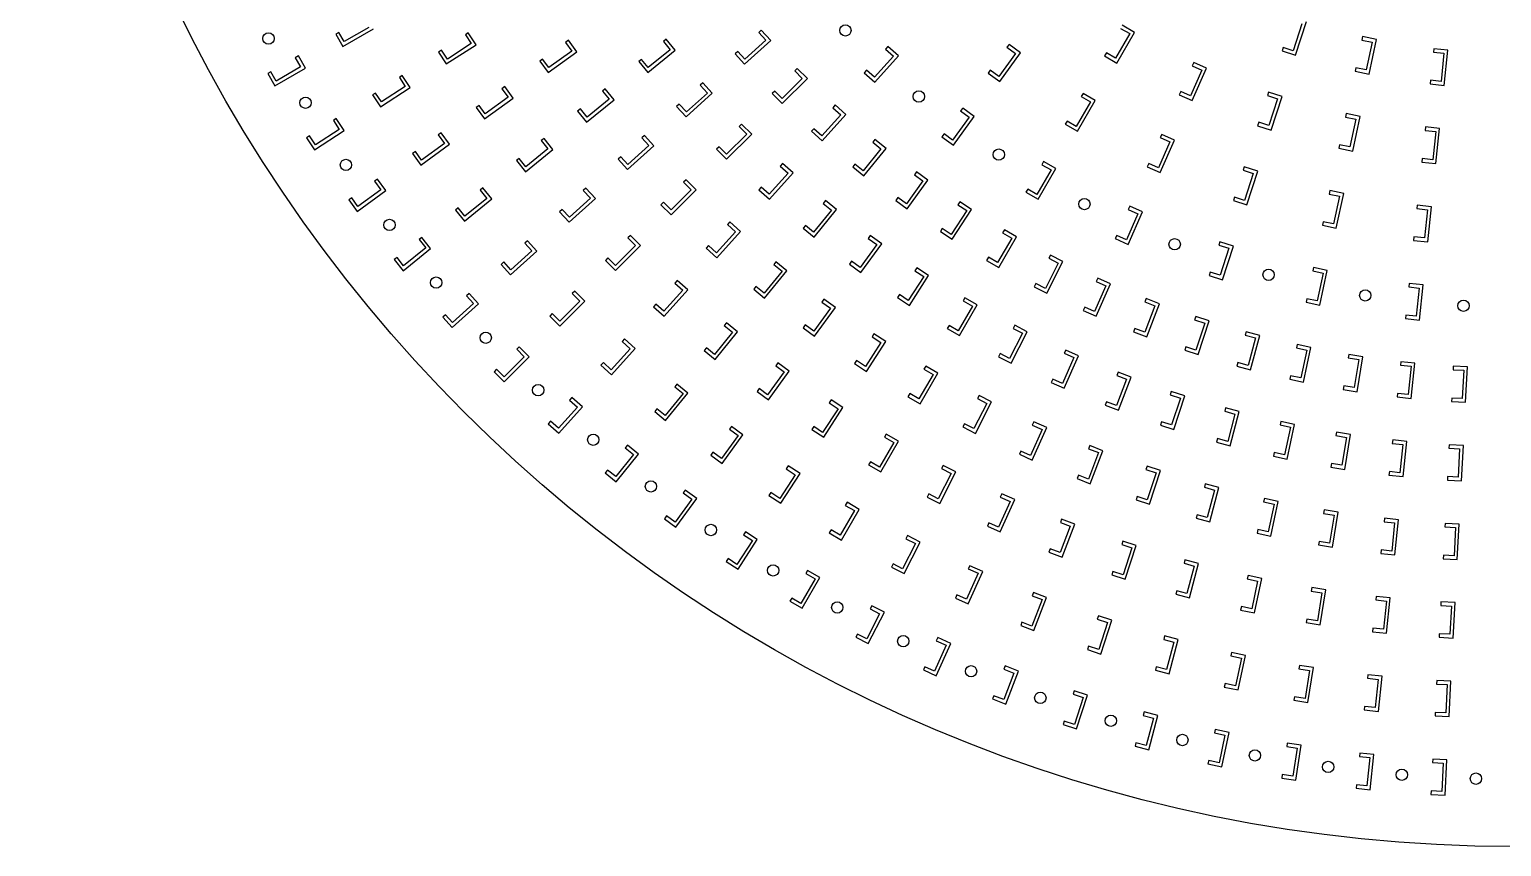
# Model space of a CAD drawing. Header units: inches. Extents: x 0.5 to 33.5, y 56.4 to 89.4.
# Drawn here: x 0.5 to 16.87, y 56.4 to 65.49 of the extents above; entities that cross this region are included whole.
import ezdxf

# ---------------------------------------------------------------- set-up
doc = ezdxf.new("R2010")
doc.units = ezdxf.units.IN
doc.layers.add('blue', color=5, linetype='CONTINUOUS')

msp = doc.modelspace()

# ---------------------------------------------------------------- linework, layer by layer
for p, q in [((3.987, 65.296), (4.328, 65.493)), ((4.274, 65.507), (4.001, 65.35)), ((12.636, 65.498), (12.738, 65.439)), ((12.792, 65.453), (12.655, 65.532)), ((14.653, 65.548), (14.555, 65.248)), ((14.581, 65.199), (14.702, 65.573)), ((3.942, 65.452), (3.908, 65.432)), ((3.908, 65.432), (3.987, 65.296)), ((4.001, 65.35), (3.942, 65.452)), ((5.412, 65.328), (5.148, 65.156)), ((5.381, 65.448), (5.348, 65.427)), ((5.348, 65.427), (5.412, 65.328)), ((5.467, 65.316), (5.381, 65.448)), ((6.495, 65.365), (6.463, 65.342)), ((6.463, 65.342), (6.532, 65.246)), ((6.587, 65.237), (6.495, 65.365)), ((7.583, 65.376), (7.553, 65.351)), ((7.553, 65.351), (7.627, 65.259)), ((7.682, 65.254), (7.583, 65.376)), ((8.453, 65.098), (8.746, 65.362)), ((8.69, 65.365), (8.456, 65.154)), ((8.64, 65.479), (8.611, 65.453)), ((8.611, 65.453), (8.69, 65.365)), ((8.746, 65.362), (8.64, 65.479)), ((12.738, 65.439), (12.58, 65.166)), ((12.595, 65.112), (12.792, 65.453)), ((15.327, 65.406), (15.318, 65.367)), ((15.318, 65.367), (15.434, 65.343)), ((15.481, 65.373), (15.327, 65.406)), ((15.434, 65.343), (15.368, 65.035)), ((15.399, 64.988), (15.481, 65.373)), ((3.491, 65.192), (3.457, 65.172)), ((3.457, 65.172), (3.516, 65.07)), ((3.57, 65.055), (3.491, 65.192)), ((5.084, 65.255), (5.051, 65.234)), ((5.051, 65.234), (5.136, 65.102)), ((5.148, 65.156), (5.084, 65.255)), ((5.136, 65.102), (5.467, 65.316)), ((6.269, 65.006), (6.587, 65.237)), ((6.532, 65.246), (6.277, 65.061)), ((7.377, 65.006), (7.682, 65.254)), ((7.627, 65.259), (7.382, 65.061)), ((8.377, 65.242), (8.348, 65.215)), ((8.348, 65.215), (8.453, 65.098)), ((8.456, 65.154), (8.377, 65.242)), ((10.109, 65.188), (9.898, 64.954)), ((9.901, 64.898), (10.164, 65.191)), ((10.047, 65.296), (10.021, 65.267)), ((10.021, 65.267), (10.109, 65.188)), ((10.164, 65.191), (10.047, 65.296)), ((11.467, 65.217), (11.282, 64.963)), ((11.291, 64.908), (11.522, 65.226)), ((11.395, 65.319), (11.371, 65.287)), ((11.371, 65.287), (11.467, 65.217)), ((11.522, 65.226), (11.395, 65.319)), ((12.478, 65.225), (12.458, 65.191)), ((12.458, 65.191), (12.595, 65.112)), ((12.58, 65.166), (12.478, 65.225)), ((14.443, 65.285), (14.431, 65.248)), ((14.431, 65.248), (14.581, 65.199)), ((14.555, 65.248), (14.443, 65.285)), ((16.119, 65.272), (16.115, 65.233)), ((16.115, 65.233), (16.232, 65.221)), ((16.276, 65.256), (16.119, 65.272)), ((16.232, 65.221), (16.2, 64.907)), ((16.235, 64.864), (16.276, 65.256)), ((3.184, 65.014), (3.15, 64.995)), ((3.243, 64.912), (3.184, 65.014)), ((3.229, 64.858), (3.57, 65.055)), ((3.516, 65.07), (3.243, 64.912)), ((6.208, 65.156), (6.176, 65.133)), ((6.176, 65.133), (6.269, 65.006)), ((6.277, 65.061), (6.208, 65.156)), ((7.308, 65.153), (7.277, 65.128)), ((7.277, 65.128), (7.377, 65.006)), ((7.382, 65.061), (7.308, 65.153)), ((9.04, 65.052), (9.012, 65.024)), ((9.012, 65.024), (9.096, 64.94)), ((9.152, 64.94), (9.04, 65.052)), ((9.81, 65.033), (9.784, 65.003)), ((9.784, 65.003), (9.901, 64.898)), ((9.898, 64.954), (9.81, 65.033)), ((11.186, 65.032), (11.163, 65)), ((11.282, 64.963), (11.186, 65.032)), ((13.541, 65.034), (13.413, 64.747)), ((13.449, 65.118), (13.433, 65.082)), ((13.433, 65.082), (13.541, 65.034)), ((13.433, 64.695), (13.593, 65.054)), ((13.593, 65.054), (13.449, 65.118)), ((15.253, 65.059), (15.245, 65.021)), ((15.245, 65.021), (15.399, 64.988)), ((15.368, 65.035), (15.253, 65.059)), ((3.15, 64.995), (3.229, 64.858)), ((4.403, 64.625), (4.733, 64.84)), ((4.678, 64.851), (4.414, 64.68)), ((4.647, 64.972), (4.614, 64.95)), ((4.614, 64.95), (4.678, 64.851)), ((4.733, 64.84), (4.647, 64.972)), ((5.787, 64.85), (5.755, 64.827)), ((5.879, 64.723), (5.787, 64.85)), ((7.99, 64.893), (7.961, 64.867)), ((7.961, 64.867), (8.04, 64.779)), ((8.095, 64.776), (7.99, 64.893)), ((8.873, 64.662), (9.152, 64.94)), ((9.096, 64.94), (8.873, 64.717)), ((11.163, 65), (11.291, 64.908)), ((16.082, 64.92), (16.078, 64.881)), ((16.078, 64.881), (16.235, 64.864)), ((16.2, 64.907), (16.082, 64.92)), ((4.35, 64.779), (4.317, 64.757)), ((4.317, 64.757), (4.403, 64.625)), ((4.414, 64.68), (4.35, 64.779)), ((5.561, 64.492), (5.879, 64.723)), ((5.824, 64.732), (5.569, 64.547)), ((5.755, 64.827), (5.824, 64.732)), ((6.697, 64.455), (7.002, 64.703)), ((6.947, 64.709), (6.702, 64.51)), ((6.903, 64.825), (6.873, 64.8)), ((6.873, 64.8), (6.947, 64.709)), ((7.002, 64.703), (6.903, 64.825)), ((7.803, 64.513), (8.095, 64.776)), ((8.04, 64.779), (7.806, 64.569)), ((8.79, 64.801), (8.762, 64.773)), ((8.762, 64.773), (8.873, 64.662)), ((8.873, 64.717), (8.79, 64.801)), ((12.3, 64.681), (12.143, 64.408)), ((12.157, 64.355), (12.354, 64.696)), ((12.218, 64.774), (12.198, 64.74)), ((12.198, 64.74), (12.3, 64.681)), ((12.354, 64.696), (12.218, 64.774)), ((13.305, 64.795), (13.289, 64.759)), ((13.289, 64.759), (13.433, 64.695)), ((13.413, 64.747), (13.305, 64.795)), ((14.282, 64.79), (14.27, 64.752)), ((14.27, 64.752), (14.382, 64.716)), ((14.432, 64.741), (14.282, 64.79)), ((14.382, 64.716), (14.285, 64.416)), ((14.31, 64.367), (14.432, 64.741)), ((5.5, 64.642), (5.468, 64.619)), ((5.468, 64.619), (5.561, 64.492)), ((5.569, 64.547), (5.5, 64.642)), ((6.628, 64.602), (6.597, 64.577)), ((6.597, 64.577), (6.697, 64.455)), ((6.702, 64.51), (6.628, 64.602)), ((7.727, 64.656), (7.698, 64.63)), ((7.698, 64.63), (7.803, 64.513)), ((7.806, 64.569), (7.727, 64.656)), ((9.523, 64.537), (9.313, 64.303)), ((9.315, 64.248), (9.579, 64.54)), ((9.462, 64.646), (9.435, 64.616)), ((9.435, 64.616), (9.523, 64.537)), ((9.579, 64.54), (9.462, 64.646)), ((10.953, 64.51), (10.768, 64.255)), ((10.776, 64.2), (11.008, 64.518)), ((10.88, 64.611), (10.857, 64.579)), ((10.857, 64.579), (10.953, 64.51)), ((11.008, 64.518), (10.88, 64.611)), ((15.145, 64.55), (15.136, 64.512)), ((15.136, 64.512), (15.252, 64.487)), ((15.299, 64.517), (15.145, 64.55)), ((15.217, 64.132), (15.299, 64.517)), ((3.669, 64.149), (3.999, 64.363)), ((3.944, 64.375), (3.68, 64.203)), ((3.913, 64.495), (3.88, 64.474)), ((3.88, 64.474), (3.944, 64.375)), ((3.999, 64.363), (3.913, 64.495)), ((8.421, 64.433), (8.394, 64.405)), ((8.394, 64.405), (8.477, 64.321)), ((8.533, 64.321), (8.421, 64.433)), ((9.225, 64.382), (9.198, 64.353)), ((9.198, 64.353), (9.315, 64.248)), ((9.313, 64.303), (9.225, 64.382)), ((12.041, 64.467), (12.021, 64.433)), ((12.021, 64.433), (12.157, 64.355)), ((12.143, 64.408), (12.041, 64.467)), ((14.173, 64.453), (14.16, 64.415)), ((14.16, 64.415), (14.31, 64.367)), ((14.285, 64.416), (14.173, 64.453)), ((15.252, 64.487), (15.187, 64.179)), ((16.028, 64.402), (16.024, 64.363)), ((16.024, 64.363), (16.141, 64.35)), ((16.184, 64.385), (16.028, 64.402)), ((16.141, 64.35), (16.108, 64.037)), ((16.143, 63.994), (16.184, 64.385)), ((3.616, 64.302), (3.583, 64.281)), ((3.583, 64.281), (3.669, 64.149)), ((3.68, 64.203), (3.616, 64.302)), ((4.853, 63.977), (5.171, 64.209)), ((5.116, 64.217), (4.862, 64.032)), ((5.079, 64.336), (5.047, 64.313)), ((5.047, 64.313), (5.116, 64.217)), ((5.171, 64.209), (5.079, 64.336)), ((6.223, 64.275), (6.193, 64.25)), ((6.193, 64.25), (6.267, 64.158)), ((6.322, 64.152), (6.223, 64.275)), ((7.153, 63.927), (7.445, 64.191)), ((7.39, 64.194), (7.156, 63.983)), ((7.34, 64.308), (7.311, 64.282)), ((7.311, 64.282), (7.39, 64.194)), ((7.445, 64.191), (7.34, 64.308)), ((8.171, 64.182), (8.143, 64.154)), ((8.254, 64.099), (8.171, 64.182)), ((8.254, 64.043), (8.533, 64.321)), ((8.477, 64.321), (8.254, 64.099)), ((9.904, 64.262), (9.879, 64.232)), ((9.879, 64.232), (9.971, 64.158)), ((10.027, 64.163), (9.904, 64.262)), ((10.672, 64.324), (10.649, 64.292)), ((10.649, 64.292), (10.776, 64.2)), ((10.768, 64.255), (10.672, 64.324)), ((13.185, 64.235), (13.057, 63.947)), ((13.093, 64.319), (13.077, 64.283)), ((13.077, 64.283), (13.185, 64.235)), ((13.077, 63.895), (13.237, 64.255)), ((13.237, 64.255), (13.093, 64.319)), ((15.071, 64.204), (15.063, 64.165)), ((15.187, 64.179), (15.071, 64.204)), ((4.792, 64.128), (4.76, 64.105)), ((4.76, 64.105), (4.853, 63.977)), ((4.862, 64.032), (4.792, 64.128)), ((5.948, 64.052), (5.917, 64.027)), ((5.917, 64.027), (6.017, 63.904)), ((6.022, 63.96), (5.948, 64.052)), ((6.017, 63.904), (6.322, 64.152)), ((6.267, 64.158), (6.022, 63.96)), ((7.077, 64.071), (7.047, 64.044)), ((7.047, 64.044), (7.153, 63.927)), ((7.156, 63.983), (7.077, 64.071)), ((8.143, 64.154), (8.254, 64.043)), ((9.971, 64.158), (9.773, 63.913)), ((9.779, 63.857), (10.027, 64.163)), ((15.063, 64.165), (15.217, 64.132)), ((15.991, 64.05), (15.986, 64.01)), ((16.108, 64.037), (15.991, 64.05)), ((8.938, 63.887), (8.727, 63.653)), ((8.73, 63.598), (8.993, 63.89)), ((8.876, 63.995), (8.85, 63.966)), ((8.85, 63.966), (8.938, 63.887)), ((8.993, 63.89), (8.876, 63.995)), ((9.681, 63.987), (9.656, 63.957)), ((9.656, 63.957), (9.779, 63.857)), ((9.773, 63.913), (9.681, 63.987)), ((10.366, 63.903), (10.343, 63.871)), ((10.343, 63.871), (10.438, 63.802)), ((10.493, 63.81), (10.366, 63.903)), ((11.863, 63.923), (11.705, 63.651)), ((11.72, 63.597), (11.917, 63.938)), ((11.78, 64.017), (11.761, 63.982)), ((11.761, 63.982), (11.863, 63.923)), ((11.917, 63.938), (11.78, 64.017)), ((12.949, 63.995), (12.933, 63.959)), ((12.933, 63.959), (13.077, 63.895)), ((13.057, 63.947), (12.949, 63.995)), ((14.012, 63.958), (13.999, 63.92)), ((13.999, 63.92), (14.112, 63.884)), ((14.161, 63.909), (14.012, 63.958)), ((14.112, 63.884), (14.014, 63.584)), ((14.04, 63.535), (14.161, 63.909)), ((15.986, 64.01), (16.143, 63.994)), ((4.145, 63.463), (4.464, 63.694)), ((4.409, 63.703), (4.154, 63.518)), ((4.371, 63.822), (4.339, 63.799)), ((4.339, 63.799), (4.409, 63.703)), ((4.464, 63.694), (4.371, 63.822)), ((5.543, 63.724), (5.513, 63.699)), ((5.513, 63.699), (5.587, 63.607)), ((5.642, 63.602), (5.543, 63.724)), ((6.69, 63.722), (6.66, 63.696)), ((6.66, 63.696), (6.739, 63.608)), ((6.795, 63.605), (6.69, 63.722)), ((7.636, 63.424), (7.914, 63.703)), ((7.858, 63.703), (7.636, 63.48)), ((7.803, 63.814), (7.775, 63.786)), ((7.775, 63.786), (7.858, 63.703)), ((7.914, 63.703), (7.803, 63.814)), ((8.639, 63.732), (8.613, 63.703)), ((8.613, 63.703), (8.73, 63.598)), ((8.727, 63.653), (8.639, 63.732)), ((10.438, 63.802), (10.253, 63.547)), ((10.262, 63.492), (10.493, 63.81)), ((11.603, 63.71), (11.583, 63.676)), ((11.705, 63.651), (11.603, 63.71)), ((14.963, 63.694), (14.955, 63.656)), ((15.117, 63.662), (14.963, 63.694)), ((4.084, 63.614), (4.052, 63.59)), ((4.052, 63.59), (4.145, 63.463)), ((4.154, 63.518), (4.084, 63.614)), ((5.337, 63.354), (5.642, 63.602)), ((5.587, 63.607), (5.342, 63.409)), ((6.502, 63.342), (6.795, 63.605)), ((6.739, 63.608), (6.505, 63.398)), ((7.552, 63.564), (7.524, 63.536)), ((7.524, 63.536), (7.636, 63.424)), ((7.636, 63.48), (7.552, 63.564)), ((9.354, 63.582), (9.329, 63.552)), ((9.329, 63.552), (9.421, 63.478)), ((9.476, 63.483), (9.354, 63.582)), ((10.158, 63.616), (10.135, 63.584)), ((10.135, 63.584), (10.262, 63.492)), ((10.253, 63.547), (10.158, 63.616)), ((10.846, 63.568), (10.824, 63.535)), ((10.824, 63.535), (10.924, 63.471)), ((10.978, 63.482), (10.846, 63.568)), ((11.583, 63.676), (11.72, 63.597)), ((13.902, 63.621), (13.89, 63.583)), ((13.89, 63.583), (14.04, 63.535)), ((14.014, 63.584), (13.902, 63.621)), ((14.955, 63.656), (15.07, 63.631)), ((15.07, 63.631), (15.005, 63.323)), ((15.035, 63.276), (15.117, 63.662)), ((15.936, 63.532), (15.932, 63.493)), ((16.093, 63.515), (15.936, 63.532)), ((5.268, 63.501), (5.237, 63.476)), ((5.237, 63.476), (5.337, 63.354)), ((5.342, 63.409), (5.268, 63.501)), ((6.426, 63.485), (6.397, 63.459)), ((6.397, 63.459), (6.502, 63.342)), ((6.505, 63.398), (6.426, 63.485)), ((9.421, 63.478), (9.222, 63.233)), ((9.228, 63.177), (9.476, 63.483)), ((10.924, 63.471), (10.752, 63.207)), ((10.764, 63.152), (10.978, 63.482)), ((12.829, 63.436), (12.701, 63.148)), ((12.737, 63.52), (12.721, 63.484)), ((12.721, 63.484), (12.829, 63.436)), ((12.721, 63.096), (12.881, 63.456)), ((12.881, 63.456), (12.737, 63.52)), ((15.932, 63.493), (16.05, 63.48)), ((16.05, 63.48), (16.017, 63.167)), ((16.052, 63.124), (16.093, 63.515)), ((8.352, 63.237), (8.142, 63.003)), ((8.144, 62.947), (8.408, 63.24)), ((8.291, 63.345), (8.265, 63.316)), ((8.265, 63.316), (8.352, 63.237)), ((8.408, 63.24), (8.291, 63.345)), ((9.131, 63.307), (9.106, 63.277)), ((9.106, 63.277), (9.228, 63.177)), ((9.222, 63.233), (9.131, 63.307)), ((10.653, 63.271), (10.631, 63.238)), ((10.631, 63.238), (10.764, 63.152)), ((10.752, 63.207), (10.653, 63.271)), ((11.343, 63.259), (11.323, 63.225)), ((11.323, 63.225), (11.425, 63.166)), ((11.479, 63.18), (11.343, 63.259)), ((14.889, 63.348), (14.881, 63.309)), ((14.881, 63.309), (15.035, 63.276)), ((15.005, 63.323), (14.889, 63.348)), ((4.657, 62.803), (4.962, 63.051)), ((4.907, 63.057), (4.662, 62.859)), ((4.863, 63.173), (4.833, 63.149)), ((4.833, 63.149), (4.907, 63.057)), ((4.962, 63.051), (4.863, 63.173)), ((6.039, 63.137), (6.01, 63.111)), ((6.01, 63.111), (6.089, 63.023)), ((6.145, 63.02), (6.039, 63.137)), ((7.017, 62.806), (7.295, 63.084)), ((7.24, 63.084), (7.017, 62.861)), ((7.184, 63.195), (7.156, 63.168)), ((7.156, 63.168), (7.24, 63.084)), ((7.295, 63.084), (7.184, 63.195)), ((8.054, 63.082), (8.027, 63.053)), ((8.027, 63.053), (8.144, 62.947)), ((8.142, 63.003), (8.054, 63.082)), ((9.924, 63.094), (9.739, 62.839)), ((9.748, 62.784), (9.979, 63.103)), ((9.852, 63.195), (9.828, 63.163)), ((9.828, 63.163), (9.924, 63.094)), ((9.979, 63.103), (9.852, 63.195)), ((11.425, 63.166), (11.268, 62.893)), ((11.282, 62.839), (11.479, 63.18)), ((12.593, 63.196), (12.577, 63.16)), ((12.577, 63.16), (12.721, 63.096)), ((12.701, 63.148), (12.593, 63.196)), ((13.741, 63.125), (13.729, 63.088)), ((13.729, 63.088), (13.841, 63.052)), ((13.891, 63.077), (13.741, 63.125)), ((13.841, 63.052), (13.744, 62.752)), ((13.769, 62.702), (13.891, 63.077)), ((15.899, 63.179), (15.895, 63.14)), ((15.895, 63.14), (16.052, 63.124)), ((16.017, 63.167), (15.899, 63.179)), ((4.588, 62.95), (4.557, 62.926)), ((4.557, 62.926), (4.657, 62.803)), ((4.662, 62.859), (4.588, 62.95)), ((5.776, 62.9), (5.747, 62.873)), ((5.747, 62.873), (5.852, 62.756)), ((5.855, 62.812), (5.776, 62.9)), ((5.852, 62.756), (6.145, 63.02)), ((6.089, 63.023), (5.855, 62.812)), ((6.933, 62.945), (6.906, 62.917)), ((6.906, 62.917), (7.017, 62.806)), ((7.017, 62.861), (6.933, 62.945)), ((8.803, 62.902), (8.778, 62.872)), ((8.778, 62.872), (8.87, 62.798)), ((8.925, 62.803), (8.803, 62.902)), ((9.643, 62.908), (9.62, 62.877)), ((9.62, 62.877), (9.748, 62.784)), ((9.739, 62.839), (9.643, 62.908)), ((11.166, 62.952), (11.146, 62.918)), ((11.146, 62.918), (11.282, 62.839)), ((11.268, 62.893), (11.166, 62.952)), ((11.942, 62.887), (11.799, 62.607)), ((11.817, 62.554), (11.995, 62.904)), ((11.855, 62.976), (11.837, 62.941)), ((11.837, 62.941), (11.942, 62.887)), ((11.995, 62.904), (11.855, 62.976)), ((8.87, 62.798), (8.672, 62.553)), ((8.677, 62.497), (8.925, 62.803)), ((10.447, 62.737), (10.275, 62.473)), ((10.287, 62.418), (10.501, 62.748)), ((10.369, 62.834), (10.348, 62.801)), ((10.348, 62.801), (10.447, 62.737)), ((10.501, 62.748), (10.369, 62.834)), ((12.382, 62.72), (12.365, 62.684)), ((12.525, 62.656), (12.382, 62.72)), ((13.632, 62.788), (13.62, 62.751)), ((13.62, 62.751), (13.769, 62.702)), ((13.744, 62.752), (13.632, 62.788)), ((14.781, 62.838), (14.773, 62.8)), ((14.773, 62.8), (14.888, 62.775)), ((14.935, 62.806), (14.781, 62.838)), ((14.888, 62.775), (14.823, 62.467)), ((14.853, 62.421), (14.935, 62.806)), ((5.389, 62.551), (5.36, 62.525)), ((5.494, 62.434), (5.389, 62.551)), ((6.565, 62.577), (6.537, 62.549)), ((6.537, 62.549), (6.621, 62.465)), ((6.677, 62.465), (6.565, 62.577)), ((7.767, 62.587), (7.556, 62.353)), ((7.559, 62.297), (7.822, 62.59)), ((7.705, 62.695), (7.679, 62.666)), ((7.679, 62.666), (7.767, 62.587)), ((7.822, 62.59), (7.705, 62.695)), ((8.58, 62.627), (8.555, 62.597)), ((8.555, 62.597), (8.677, 62.497)), ((8.672, 62.553), (8.58, 62.627)), ((11.694, 62.66), (11.676, 62.625)), ((11.676, 62.625), (11.817, 62.554)), ((11.799, 62.607), (11.694, 62.66)), ((12.473, 62.636), (12.345, 62.349)), ((12.365, 62.684), (12.473, 62.636)), ((12.365, 62.297), (12.525, 62.656)), ((15.845, 62.662), (15.841, 62.622)), ((15.841, 62.622), (15.958, 62.61)), ((16.001, 62.645), (15.845, 62.662)), ((15.958, 62.61), (15.925, 62.297)), ((15.96, 62.254), (16.001, 62.645)), ((5.202, 62.171), (5.494, 62.434)), ((5.439, 62.437), (5.205, 62.227)), ((5.36, 62.525), (5.439, 62.437)), ((6.398, 62.187), (6.677, 62.465)), ((6.621, 62.465), (6.398, 62.243)), ((7.468, 62.432), (7.442, 62.402)), ((7.442, 62.402), (7.559, 62.297)), ((7.556, 62.353), (7.468, 62.432)), ((9.41, 62.386), (9.225, 62.131)), ((9.233, 62.076), (9.465, 62.395)), ((9.337, 62.487), (9.314, 62.455)), ((9.314, 62.455), (9.41, 62.386)), ((9.465, 62.395), (9.337, 62.487)), ((10.176, 62.537), (10.155, 62.504)), ((10.155, 62.504), (10.287, 62.418)), ((10.275, 62.473), (10.176, 62.537)), ((10.988, 62.408), (10.83, 62.135)), ((10.845, 62.081), (11.042, 62.422)), ((10.905, 62.501), (10.886, 62.467)), ((10.886, 62.467), (10.988, 62.408)), ((11.042, 62.422), (10.905, 62.501)), ((12.237, 62.397), (12.221, 62.361)), ((12.345, 62.349), (12.237, 62.397)), ((13.017, 62.413), (12.904, 62.119)), ((12.921, 62.493), (12.906, 62.456)), ((12.906, 62.456), (13.017, 62.413)), ((13.068, 62.436), (12.921, 62.493)), ((12.927, 62.069), (13.068, 62.436)), ((14.707, 62.492), (14.699, 62.453)), ((14.699, 62.453), (14.853, 62.421)), ((14.823, 62.467), (14.707, 62.492)), ((5.126, 62.314), (5.096, 62.288)), ((5.096, 62.288), (5.202, 62.171)), ((5.205, 62.227), (5.126, 62.314)), ((6.315, 62.326), (6.287, 62.298)), ((6.287, 62.298), (6.398, 62.187)), ((6.398, 62.243), (6.315, 62.326)), ((8.252, 62.222), (8.227, 62.192)), ((8.375, 62.123), (8.252, 62.222)), ((12.221, 62.361), (12.365, 62.297)), ((13.471, 62.293), (13.459, 62.256)), ((13.459, 62.256), (13.571, 62.219)), ((13.621, 62.245), (13.471, 62.293)), ((13.571, 62.219), (13.474, 61.92)), ((13.499, 61.87), (13.621, 62.245)), ((15.808, 62.309), (15.804, 62.27)), ((15.804, 62.27), (15.96, 62.254)), ((15.925, 62.297), (15.808, 62.309)), ((8.319, 62.118), (8.121, 61.873)), ((8.127, 61.817), (8.375, 62.123)), ((8.227, 62.192), (8.319, 62.118)), ((9.129, 62.201), (9.106, 62.169)), ((9.106, 62.169), (9.233, 62.076)), ((9.225, 62.131), (9.129, 62.201)), ((9.893, 62.1), (9.871, 62.067)), ((9.871, 62.067), (9.97, 62.003)), ((10.025, 62.015), (9.893, 62.1)), ((10.728, 62.194), (10.708, 62.16)), ((10.708, 62.16), (10.845, 62.081)), ((10.83, 62.135), (10.728, 62.194)), ((11.545, 62.108), (11.402, 61.827)), ((11.419, 61.774), (11.598, 62.125)), ((11.458, 62.196), (11.44, 62.161)), ((11.44, 62.161), (11.545, 62.108)), ((11.598, 62.125), (11.458, 62.196)), ((12.794, 62.162), (12.78, 62.125)), ((12.78, 62.125), (12.927, 62.069)), ((12.904, 62.119), (12.794, 62.162)), ((14.031, 62.123), (14.021, 62.085)), ((14.021, 62.085), (14.135, 62.055)), ((14.183, 62.082), (14.031, 62.123)), ((14.135, 62.055), (14.053, 61.75)), ((14.081, 61.702), (14.183, 62.082)), ((5.947, 61.958), (5.919, 61.93)), ((5.919, 61.93), (6.002, 61.847)), ((6.058, 61.847), (5.947, 61.958)), ((7.181, 61.936), (6.971, 61.702)), ((6.973, 61.647), (7.237, 61.939)), ((7.12, 62.045), (7.094, 62.015)), ((7.094, 62.015), (7.181, 61.936)), ((7.237, 61.939), (7.12, 62.045)), ((8.029, 61.947), (8.004, 61.917)), ((8.004, 61.917), (8.127, 61.817)), ((8.121, 61.873), (8.029, 61.947)), ((9.97, 62.003), (9.799, 61.739)), ((9.81, 61.684), (10.025, 62.015)), ((12.026, 61.921), (12.01, 61.885)), ((12.169, 61.857), (12.026, 61.921)), ((13.361, 61.956), (13.349, 61.919)), ((13.349, 61.919), (13.499, 61.87)), ((13.474, 61.92), (13.361, 61.956)), ((14.599, 61.982), (14.591, 61.944)), ((14.591, 61.944), (14.706, 61.919)), ((14.753, 61.95), (14.599, 61.982)), ((14.706, 61.919), (14.641, 61.611)), ((14.671, 61.565), (14.753, 61.95)), ((5.78, 61.568), (6.058, 61.847)), ((6.002, 61.847), (5.78, 61.624)), ((6.883, 61.781), (6.856, 61.752)), ((6.856, 61.752), (6.973, 61.647)), ((6.971, 61.702), (6.883, 61.781)), ((8.823, 61.779), (8.8, 61.747)), ((8.8, 61.747), (8.895, 61.678)), ((8.95, 61.687), (8.823, 61.779)), ((9.7, 61.803), (9.678, 61.77)), ((9.678, 61.77), (9.81, 61.684)), ((9.799, 61.739), (9.7, 61.803)), ((10.468, 61.743), (10.448, 61.709)), ((10.604, 61.665), (10.468, 61.743)), ((11.297, 61.881), (11.279, 61.846)), ((11.279, 61.846), (11.419, 61.774)), ((11.402, 61.827), (11.297, 61.881)), ((12.117, 61.837), (11.989, 61.549)), ((12.009, 61.497), (12.169, 61.857)), ((12.01, 61.885), (12.117, 61.837)), ((13.939, 61.781), (13.929, 61.743)), ((13.929, 61.743), (14.081, 61.702)), ((14.053, 61.75), (13.939, 61.781)), ((15.174, 61.872), (15.167, 61.833)), ((15.167, 61.833), (15.284, 61.814)), ((15.329, 61.847), (15.174, 61.872)), ((15.284, 61.814), (15.235, 61.503)), ((15.268, 61.458), (15.329, 61.847)), ((15.753, 61.791), (15.749, 61.752)), ((15.749, 61.752), (15.867, 61.74)), ((15.91, 61.775), (15.753, 61.791)), ((15.867, 61.74), (15.834, 61.427)), ((15.869, 61.383), (15.91, 61.775)), ((16.336, 61.741), (16.334, 61.702)), ((16.494, 61.733), (16.336, 61.741)), ((16.473, 61.34), (16.494, 61.733)), ((5.696, 61.707), (5.668, 61.68)), ((5.668, 61.68), (5.78, 61.568)), ((5.78, 61.624), (5.696, 61.707)), ((8.895, 61.678), (8.71, 61.423)), ((8.719, 61.368), (8.95, 61.687)), ((10.55, 61.65), (10.393, 61.377)), ((10.407, 61.324), (10.604, 61.665)), ((10.448, 61.709), (10.55, 61.65)), ((11.881, 61.597), (11.865, 61.561)), ((11.989, 61.549), (11.881, 61.597)), ((12.703, 61.597), (12.59, 61.303)), ((12.607, 61.676), (12.593, 61.639)), ((12.593, 61.639), (12.703, 61.597)), ((12.754, 61.619), (12.607, 61.676)), ((12.613, 61.252), (12.754, 61.619)), ((14.525, 61.636), (14.517, 61.597)), ((14.517, 61.597), (14.671, 61.565)), ((14.641, 61.611), (14.525, 61.636)), ((16.334, 61.702), (16.452, 61.696)), ((16.452, 61.696), (16.436, 61.381)), ((7.769, 61.438), (7.57, 61.193)), ((7.576, 61.137), (7.824, 61.443)), ((7.702, 61.542), (7.677, 61.512)), ((7.677, 61.512), (7.769, 61.438)), ((7.824, 61.443), (7.702, 61.542)), ((8.615, 61.493), (8.592, 61.461)), ((8.592, 61.461), (8.719, 61.368)), ((8.71, 61.423), (8.615, 61.493)), ((10.291, 61.436), (10.271, 61.402)), ((10.271, 61.402), (10.407, 61.324)), ((10.393, 61.377), (10.291, 61.436)), ((11.061, 61.417), (11.043, 61.382)), ((11.201, 61.345), (11.061, 61.417)), ((11.865, 61.561), (12.009, 61.497)), ((13.2, 61.461), (13.188, 61.424)), ((13.188, 61.424), (13.301, 61.387)), ((13.35, 61.412), (13.2, 61.461)), ((13.229, 61.038), (13.35, 61.412)), ((15.118, 61.522), (15.112, 61.483)), ((15.112, 61.483), (15.268, 61.458)), ((15.235, 61.503), (15.118, 61.522)), ((15.716, 61.439), (15.712, 61.4)), ((15.712, 61.4), (15.869, 61.383)), ((15.834, 61.427), (15.716, 61.439)), ((6.596, 61.286), (6.385, 61.052)), ((6.388, 60.996), (6.651, 61.289)), ((6.534, 61.394), (6.508, 61.365)), ((6.508, 61.365), (6.596, 61.286)), ((6.651, 61.289), (6.534, 61.394)), ((7.479, 61.267), (7.454, 61.237)), ((7.454, 61.237), (7.576, 61.137)), ((7.57, 61.193), (7.479, 61.267)), ((9.494, 61.269), (9.322, 61.005)), ((9.334, 60.951), (9.548, 61.281)), ((9.416, 61.367), (9.395, 61.334)), ((9.395, 61.334), (9.494, 61.269)), ((9.548, 61.281), (9.416, 61.367)), ((11.148, 61.328), (11.005, 61.047)), ((11.022, 60.994), (11.201, 61.345)), ((11.043, 61.382), (11.148, 61.328)), ((12.48, 61.345), (12.466, 61.308)), ((12.466, 61.308), (12.613, 61.252)), ((12.59, 61.303), (12.48, 61.345)), ((13.301, 61.387), (13.203, 61.088)), ((13.804, 61.278), (13.794, 61.24)), ((13.794, 61.24), (13.908, 61.209)), ((13.956, 61.237), (13.804, 61.278)), ((13.855, 60.857), (13.956, 61.237)), ((16.318, 61.387), (16.316, 61.348)), ((16.316, 61.348), (16.473, 61.34)), ((16.436, 61.381), (16.318, 61.387)), ((6.297, 61.131), (6.271, 61.102)), ((6.271, 61.102), (6.388, 60.996)), ((6.385, 61.052), (6.297, 61.131)), ((8.309, 61.071), (8.286, 61.04)), ((8.436, 60.979), (8.309, 61.071)), ((10.9, 61.101), (10.882, 61.066)), ((11.005, 61.047), (10.9, 61.101)), ((11.67, 61.122), (11.654, 61.086)), ((11.654, 61.086), (11.762, 61.038)), ((11.814, 61.058), (11.67, 61.122)), ((13.091, 61.124), (13.079, 61.087)), ((13.079, 61.087), (13.229, 61.038)), ((13.203, 61.088), (13.091, 61.124)), ((13.908, 61.209), (13.827, 60.905)), ((14.417, 61.127), (14.409, 61.088)), ((14.409, 61.088), (14.524, 61.064)), ((14.571, 61.094), (14.417, 61.127)), ((14.489, 60.709), (14.571, 61.094)), ((8.381, 60.97), (8.196, 60.715)), ((8.205, 60.66), (8.436, 60.979)), ((8.286, 61.04), (8.381, 60.97)), ((9.223, 61.069), (9.202, 61.036)), ((9.202, 61.036), (9.334, 60.951)), ((9.322, 61.005), (9.223, 61.069)), ((10.03, 60.985), (10.011, 60.951)), ((10.011, 60.951), (10.113, 60.892)), ((10.167, 60.907), (10.03, 60.985)), ((10.882, 61.066), (11.022, 60.994)), ((11.762, 61.038), (11.633, 60.75)), ((11.653, 60.698), (11.814, 61.058)), ((13.713, 60.936), (13.702, 60.898)), ((13.827, 60.905), (13.713, 60.936)), ((14.524, 61.064), (14.459, 60.755)), ((15.037, 61.008), (15.031, 60.969)), ((15.031, 60.969), (15.147, 60.95)), ((15.192, 60.983), (15.037, 61.008)), ((15.147, 60.95), (15.098, 60.639)), ((15.131, 60.594), (15.192, 60.983)), ((15.662, 60.921), (15.658, 60.882)), ((15.818, 60.905), (15.662, 60.921)), ((7.218, 60.758), (7.02, 60.513)), ((7.026, 60.457), (7.273, 60.763)), ((7.151, 60.862), (7.126, 60.832)), ((7.126, 60.832), (7.218, 60.758)), ((7.273, 60.763), (7.151, 60.862)), ((8.1, 60.785), (8.077, 60.753)), ((8.077, 60.753), (8.205, 60.66)), ((8.196, 60.715), (8.1, 60.785)), ((10.113, 60.892), (9.955, 60.62)), ((9.97, 60.566), (10.167, 60.907)), ((11.526, 60.798), (11.51, 60.762)), ((11.51, 60.762), (11.653, 60.698)), ((11.633, 60.75), (11.526, 60.798)), ((12.39, 60.78), (12.277, 60.486)), ((12.293, 60.859), (12.279, 60.822)), ((12.279, 60.822), (12.39, 60.78)), ((12.44, 60.802), (12.293, 60.859)), ((12.299, 60.435), (12.44, 60.802)), ((13.702, 60.898), (13.855, 60.857)), ((14.343, 60.78), (14.335, 60.742)), ((14.459, 60.755), (14.343, 60.78)), ((15.658, 60.882), (15.775, 60.87)), ((15.775, 60.87), (15.742, 60.556)), ((15.777, 60.513), (15.818, 60.905)), ((16.291, 60.867), (16.288, 60.828)), ((16.288, 60.828), (16.406, 60.822)), ((16.448, 60.859), (16.291, 60.867)), ((16.406, 60.822), (16.39, 60.507)), ((16.427, 60.466), (16.448, 60.859)), ((6.928, 60.587), (6.903, 60.557)), ((7.02, 60.513), (6.928, 60.587)), ((8.94, 60.633), (8.918, 60.6)), ((8.918, 60.6), (9.017, 60.535)), ((9.072, 60.547), (8.94, 60.633)), ((9.853, 60.679), (9.833, 60.645)), ((9.833, 60.645), (9.97, 60.566)), ((9.955, 60.62), (9.853, 60.679)), ((10.663, 60.637), (10.645, 60.602)), ((10.645, 60.602), (10.751, 60.548)), ((10.804, 60.566), (10.663, 60.637)), ((12.93, 60.629), (12.918, 60.591)), ((12.918, 60.591), (13.03, 60.555)), ((13.08, 60.58), (12.93, 60.629)), ((12.958, 60.206), (13.08, 60.58)), ((14.335, 60.742), (14.489, 60.709)), ((14.981, 60.658), (14.975, 60.619)), ((14.975, 60.619), (15.131, 60.594)), ((15.098, 60.639), (14.981, 60.658)), ((6.903, 60.557), (7.026, 60.457)), ((9.017, 60.535), (8.846, 60.271)), ((8.857, 60.217), (9.072, 60.547)), ((10.751, 60.548), (10.608, 60.268)), ((10.625, 60.215), (10.804, 60.566)), ((12.166, 60.528), (12.152, 60.491)), ((12.152, 60.491), (12.299, 60.435)), ((12.277, 60.486), (12.166, 60.528)), ((13.03, 60.555), (12.933, 60.255)), ((13.578, 60.433), (13.568, 60.395)), ((13.73, 60.392), (13.578, 60.433)), ((15.625, 60.569), (15.621, 60.53)), ((15.621, 60.53), (15.777, 60.513)), ((15.742, 60.556), (15.625, 60.569)), ((16.272, 60.514), (16.27, 60.474)), ((16.27, 60.474), (16.427, 60.466)), ((16.39, 60.507), (16.272, 60.514)), ((7.867, 60.262), (7.682, 60.007)), ((7.69, 59.952), (7.922, 60.271)), ((7.794, 60.364), (7.771, 60.332)), ((7.771, 60.332), (7.867, 60.262)), ((7.922, 60.271), (7.794, 60.364)), ((8.747, 60.336), (8.725, 60.303)), ((8.725, 60.303), (8.857, 60.217)), ((8.846, 60.271), (8.747, 60.336)), ((10.502, 60.321), (10.485, 60.286)), ((10.485, 60.286), (10.625, 60.215)), ((10.608, 60.268), (10.502, 60.321)), ((11.314, 60.322), (11.298, 60.286)), ((11.298, 60.286), (11.406, 60.238)), ((11.298, 59.899), (11.458, 60.258)), ((11.458, 60.258), (11.314, 60.322)), ((12.821, 60.292), (12.808, 60.254)), ((12.808, 60.254), (12.958, 60.206)), ((12.933, 60.255), (12.821, 60.292)), ((13.568, 60.395), (13.682, 60.364)), ((13.682, 60.364), (13.6, 60.06)), ((13.628, 60.012), (13.73, 60.392)), ((14.235, 60.271), (14.227, 60.232)), ((14.389, 60.238), (14.235, 60.271)), ((9.675, 60.135), (9.518, 59.862)), ((9.532, 59.808), (9.729, 60.149)), ((9.593, 60.228), (9.573, 60.194)), ((9.573, 60.194), (9.675, 60.135)), ((9.729, 60.149), (9.593, 60.228)), ((11.406, 60.238), (11.278, 59.95)), ((13.486, 60.09), (13.476, 60.052)), ((13.6, 60.06), (13.486, 60.09)), ((14.227, 60.232), (14.342, 60.208)), ((14.342, 60.208), (14.277, 59.9)), ((14.307, 59.853), (14.389, 60.238)), ((14.9, 60.143), (14.894, 60.104)), ((14.894, 60.104), (15.01, 60.086)), ((15.055, 60.119), (14.9, 60.143)), ((14.994, 59.73), (15.055, 60.119)), ((7.586, 60.077), (7.563, 60.045)), ((7.563, 60.045), (7.69, 59.952)), ((7.682, 60.007), (7.586, 60.077)), ((11.17, 59.999), (11.154, 59.963)), ((11.154, 59.963), (11.298, 59.899)), ((11.278, 59.95), (11.17, 59.999)), ((12.076, 59.963), (11.963, 59.669)), ((11.98, 60.042), (11.966, 60.005)), ((11.966, 60.005), (12.076, 59.963)), ((12.127, 59.985), (11.98, 60.042)), ((11.986, 59.618), (12.127, 59.985)), ((13.476, 60.052), (13.628, 60.012)), ((15.01, 60.086), (14.961, 59.775)), ((15.57, 60.051), (15.566, 60.012)), ((15.566, 60.012), (15.684, 59.999)), ((15.727, 60.034), (15.57, 60.051)), ((15.684, 59.999), (15.651, 59.686)), ((15.686, 59.643), (15.727, 60.034)), ((16.245, 59.994), (16.243, 59.954)), ((16.243, 59.954), (16.361, 59.948)), ((16.402, 59.985), (16.245, 59.994)), ((16.361, 59.948), (16.344, 59.634)), ((16.381, 59.592), (16.402, 59.985)), ((8.541, 59.802), (8.369, 59.537)), ((8.381, 59.483), (8.595, 59.813)), ((8.463, 59.899), (8.442, 59.866)), ((8.442, 59.866), (8.541, 59.802)), ((8.595, 59.813), (8.463, 59.899)), ((9.416, 59.921), (9.396, 59.887)), ((9.396, 59.887), (9.532, 59.808)), ((9.518, 59.862), (9.416, 59.921)), ((10.353, 59.769), (10.21, 59.488)), ((10.228, 59.435), (10.406, 59.786)), ((10.266, 59.857), (10.248, 59.822)), ((10.248, 59.822), (10.353, 59.769)), ((10.406, 59.786), (10.266, 59.857)), ((12.66, 59.797), (12.648, 59.759)), ((12.809, 59.748), (12.66, 59.797)), ((14.161, 59.924), (14.153, 59.886)), ((14.153, 59.886), (14.307, 59.853)), ((14.277, 59.9), (14.161, 59.924)), ((14.844, 59.793), (14.838, 59.754)), ((14.961, 59.775), (14.844, 59.793)), ((8.27, 59.602), (8.249, 59.569)), ((8.369, 59.537), (8.27, 59.602)), ((11.853, 59.711), (11.839, 59.674)), ((11.839, 59.674), (11.986, 59.618)), ((11.963, 59.669), (11.853, 59.711)), ((12.648, 59.759), (12.76, 59.723)), ((12.76, 59.723), (12.663, 59.423)), ((12.688, 59.374), (12.809, 59.748)), ((14.838, 59.754), (14.994, 59.73)), ((15.533, 59.699), (15.529, 59.659)), ((15.529, 59.659), (15.686, 59.643)), ((15.651, 59.686), (15.533, 59.699)), ((16.226, 59.64), (16.224, 59.601)), ((16.224, 59.601), (16.381, 59.592)), ((16.344, 59.634), (16.226, 59.64)), ((8.249, 59.569), (8.381, 59.483)), ((9.155, 59.47), (9.136, 59.436)), ((9.136, 59.436), (9.238, 59.377)), ((9.292, 59.391), (9.155, 59.47)), ((10.105, 59.542), (10.087, 59.507)), ((10.087, 59.507), (10.228, 59.435)), ((10.21, 59.488), (10.105, 59.542)), ((11.05, 59.439), (10.922, 59.151)), ((10.958, 59.523), (10.942, 59.487)), ((10.942, 59.487), (11.05, 59.439)), ((10.942, 59.099), (11.102, 59.459)), ((11.102, 59.459), (10.958, 59.523)), ((12.55, 59.46), (12.538, 59.422)), ((12.663, 59.423), (12.55, 59.46)), ((13.351, 59.588), (13.341, 59.55)), ((13.341, 59.55), (13.455, 59.519)), ((13.504, 59.547), (13.351, 59.588)), ((13.455, 59.519), (13.374, 59.215)), ((13.402, 59.167), (13.504, 59.547)), ((9.238, 59.377), (9.08, 59.104)), ((9.095, 59.05), (9.292, 59.391)), ((12.538, 59.422), (12.688, 59.374)), ((14.053, 59.415), (14.045, 59.376)), ((14.045, 59.376), (14.16, 59.352)), ((14.207, 59.382), (14.053, 59.415)), ((14.16, 59.352), (14.095, 59.044)), ((14.125, 58.997), (14.207, 59.382)), ((14.763, 59.279), (14.757, 59.24)), ((14.918, 59.254), (14.763, 59.279)), ((8.978, 59.163), (8.958, 59.129)), ((8.958, 59.129), (9.095, 59.05)), ((9.08, 59.104), (8.978, 59.163)), ((10.814, 59.199), (10.798, 59.163)), ((10.798, 59.163), (10.942, 59.099)), ((10.922, 59.151), (10.814, 59.199)), ((11.762, 59.146), (11.65, 58.852)), ((11.666, 59.225), (11.652, 59.188)), ((11.652, 59.188), (11.762, 59.146)), ((11.813, 59.169), (11.666, 59.225)), ((11.672, 58.801), (11.813, 59.169)), ((13.26, 59.245), (13.25, 59.207)), ((13.25, 59.207), (13.402, 59.167)), ((13.374, 59.215), (13.26, 59.245)), ((14.757, 59.24), (14.873, 59.222)), ((14.873, 59.222), (14.824, 58.911)), ((14.857, 58.866), (14.918, 59.254)), ((15.479, 59.181), (15.475, 59.142)), ((15.475, 59.142), (15.592, 59.129)), ((15.635, 59.164), (15.479, 59.181)), ((15.592, 59.129), (15.559, 58.816)), ((15.594, 58.773), (15.635, 59.164)), ((16.199, 59.12), (16.197, 59.081)), ((16.356, 59.112), (16.199, 59.12)), ((16.336, 58.718), (16.356, 59.112)), ((9.956, 58.989), (9.813, 58.708)), ((9.83, 58.656), (10.009, 59.006)), ((9.869, 59.078), (9.851, 59.043)), ((9.851, 59.043), (9.956, 58.989)), ((10.009, 59.006), (9.869, 59.078)), ((12.389, 58.965), (12.377, 58.927)), ((12.539, 58.916), (12.389, 58.965)), ((13.979, 59.068), (13.971, 59.03)), ((13.971, 59.03), (14.125, 58.997)), ((14.095, 59.044), (13.979, 59.068)), ((16.197, 59.081), (16.315, 59.074)), ((16.315, 59.074), (16.298, 58.76)), ((11.539, 58.894), (11.525, 58.857)), ((11.525, 58.857), (11.672, 58.801)), ((11.65, 58.852), (11.539, 58.894)), ((12.377, 58.927), (12.489, 58.891)), ((12.489, 58.891), (12.392, 58.591)), ((12.417, 58.541), (12.539, 58.916)), ((14.708, 58.929), (14.701, 58.89)), ((14.701, 58.89), (14.857, 58.866)), ((14.824, 58.911), (14.708, 58.929)), ((15.442, 58.828), (15.438, 58.789)), ((15.438, 58.789), (15.594, 58.773)), ((15.559, 58.816), (15.442, 58.828)), ((9.708, 58.762), (9.69, 58.727)), ((9.69, 58.727), (9.83, 58.656)), ((9.813, 58.708), (9.708, 58.762)), ((10.694, 58.64), (10.566, 58.352)), ((10.602, 58.724), (10.586, 58.688)), ((10.586, 58.688), (10.694, 58.64)), ((10.586, 58.3), (10.746, 58.659)), ((10.746, 58.659), (10.602, 58.724)), ((12.28, 58.628), (12.268, 58.59)), ((12.392, 58.591), (12.28, 58.628)), ((13.125, 58.742), (13.115, 58.704)), ((13.115, 58.704), (13.229, 58.674)), ((13.277, 58.702), (13.125, 58.742)), ((13.229, 58.674), (13.147, 58.37)), ((13.175, 58.321), (13.277, 58.702)), ((16.18, 58.766), (16.178, 58.727)), ((16.178, 58.727), (16.336, 58.718)), ((16.298, 58.76), (16.18, 58.766)), ((12.268, 58.59), (12.417, 58.541)), ((13.871, 58.559), (13.863, 58.52)), ((13.863, 58.52), (13.979, 58.496)), ((14.025, 58.526), (13.871, 58.559)), ((13.979, 58.496), (13.913, 58.188)), ((13.943, 58.141), (14.025, 58.526)), ((10.458, 58.4), (10.442, 58.364)), ((10.442, 58.364), (10.586, 58.3)), ((10.566, 58.352), (10.458, 58.4)), ((11.449, 58.329), (11.336, 58.035)), ((11.353, 58.408), (11.339, 58.371)), ((11.339, 58.371), (11.449, 58.329)), ((11.5, 58.352), (11.353, 58.408)), ((11.359, 57.984), (11.5, 58.352)), ((13.033, 58.4), (13.023, 58.362)), ((13.023, 58.362), (13.175, 58.321)), ((13.147, 58.37), (13.033, 58.4)), ((14.626, 58.415), (14.62, 58.376)), ((14.62, 58.376), (14.737, 58.358)), ((14.782, 58.39), (14.626, 58.415)), ((14.737, 58.358), (14.687, 58.046)), ((14.72, 58.001), (14.782, 58.39)), ((15.387, 58.31), (15.383, 58.271)), ((15.544, 58.294), (15.387, 58.31)), ((15.503, 57.902), (15.544, 58.294)), ((12.119, 58.132), (12.107, 58.095)), ((12.269, 58.084), (12.119, 58.132)), ((13.798, 58.212), (13.789, 58.174)), ((13.789, 58.174), (13.943, 58.141)), ((13.913, 58.188), (13.798, 58.212)), ((15.383, 58.271), (15.501, 58.259)), ((15.501, 58.259), (15.468, 57.946)), ((16.153, 58.246), (16.151, 58.207)), ((16.151, 58.207), (16.269, 58.201)), ((16.31, 58.238), (16.153, 58.246)), ((16.269, 58.201), (16.253, 57.886)), ((16.29, 57.845), (16.31, 58.238)), ((11.226, 58.077), (11.212, 58.041)), ((11.212, 58.041), (11.359, 57.984)), ((11.336, 58.035), (11.226, 58.077)), ((12.107, 58.095), (12.219, 58.058)), ((12.219, 58.058), (12.122, 57.759)), ((12.147, 57.709), (12.269, 58.084)), ((14.571, 58.065), (14.564, 58.026)), ((14.564, 58.026), (14.72, 58.001)), ((14.687, 58.046), (14.571, 58.065)), ((12.898, 57.897), (12.888, 57.859)), ((12.888, 57.859), (13.002, 57.829)), ((13.051, 57.856), (12.898, 57.897)), ((13.002, 57.829), (12.921, 57.524)), ((12.949, 57.476), (13.051, 57.856)), ((15.35, 57.958), (15.346, 57.919)), ((15.346, 57.919), (15.503, 57.902)), ((15.468, 57.946), (15.35, 57.958)), ((16.135, 57.892), (16.133, 57.853)), ((16.133, 57.853), (16.29, 57.845)), ((16.253, 57.886), (16.135, 57.892)), ((12.009, 57.795), (11.997, 57.758)), ((11.997, 57.758), (12.147, 57.709)), ((12.122, 57.759), (12.009, 57.795)), ((13.689, 57.703), (13.681, 57.665)), ((13.681, 57.665), (13.797, 57.64)), ((13.843, 57.67), (13.689, 57.703)), ((13.797, 57.64), (13.731, 57.332)), ((13.761, 57.285), (13.843, 57.67)), ((12.807, 57.555), (12.797, 57.517)), ((12.797, 57.517), (12.949, 57.476)), ((12.921, 57.524), (12.807, 57.555)), ((14.489, 57.551), (14.483, 57.512)), ((14.483, 57.512), (14.6, 57.493)), ((14.645, 57.526), (14.489, 57.551)), ((14.6, 57.493), (14.55, 57.182)), ((14.583, 57.137), (14.645, 57.526)), ((13.616, 57.357), (13.607, 57.318)), ((13.607, 57.318), (13.761, 57.285)), ((13.731, 57.332), (13.616, 57.357)), ((15.296, 57.44), (15.292, 57.401)), ((15.292, 57.401), (15.409, 57.389)), ((15.453, 57.424), (15.296, 57.44)), ((15.409, 57.389), (15.376, 57.076)), ((15.411, 57.032), (15.453, 57.424)), ((16.107, 57.372), (16.105, 57.333)), ((16.105, 57.333), (16.223, 57.327)), ((16.265, 57.364), (16.107, 57.372)), ((16.223, 57.327), (16.207, 57.012)), ((16.244, 56.971), (16.265, 57.364)), ((14.434, 57.201), (14.428, 57.162)), ((14.428, 57.162), (14.583, 57.137)), ((14.55, 57.182), (14.434, 57.201)), ((15.259, 57.088), (15.255, 57.049)), ((15.255, 57.049), (15.411, 57.032)), ((15.376, 57.076), (15.259, 57.088)), ((16.089, 57.018), (16.087, 56.979)), ((16.087, 56.979), (16.244, 56.971)), ((16.207, 57.012), (16.089, 57.018))]:
    msp.add_line(p, q)
for centre in [(9.575, 65.475), (3.159, 65.385), (3.571, 64.671), (10.392, 64.74), (4.02, 63.979), (11.281, 64.094), (12.233, 63.544), (4.505, 63.312), (13.237, 63.097), (5.024, 62.671), (14.282, 62.758), (15.357, 62.529), (16.45, 62.414), (5.575, 62.058), (6.158, 61.475), (6.771, 60.924), (7.412, 60.405), (8.079, 59.92), (8.771, 59.471), (9.485, 59.059), (10.219, 58.684), (10.973, 58.349), (11.743, 58.053), (12.527, 57.799), (13.323, 57.585), (14.13, 57.414), (14.944, 57.285), (15.764, 57.199), (16.588, 57.155)]:
    msp.add_circle(centre, 0.0633)
at = {"layer": 'blue'}
msp.add_circle((17, 72.9), 16.5, dxfattribs=at)

doc.saveas('drawing.dxf')
